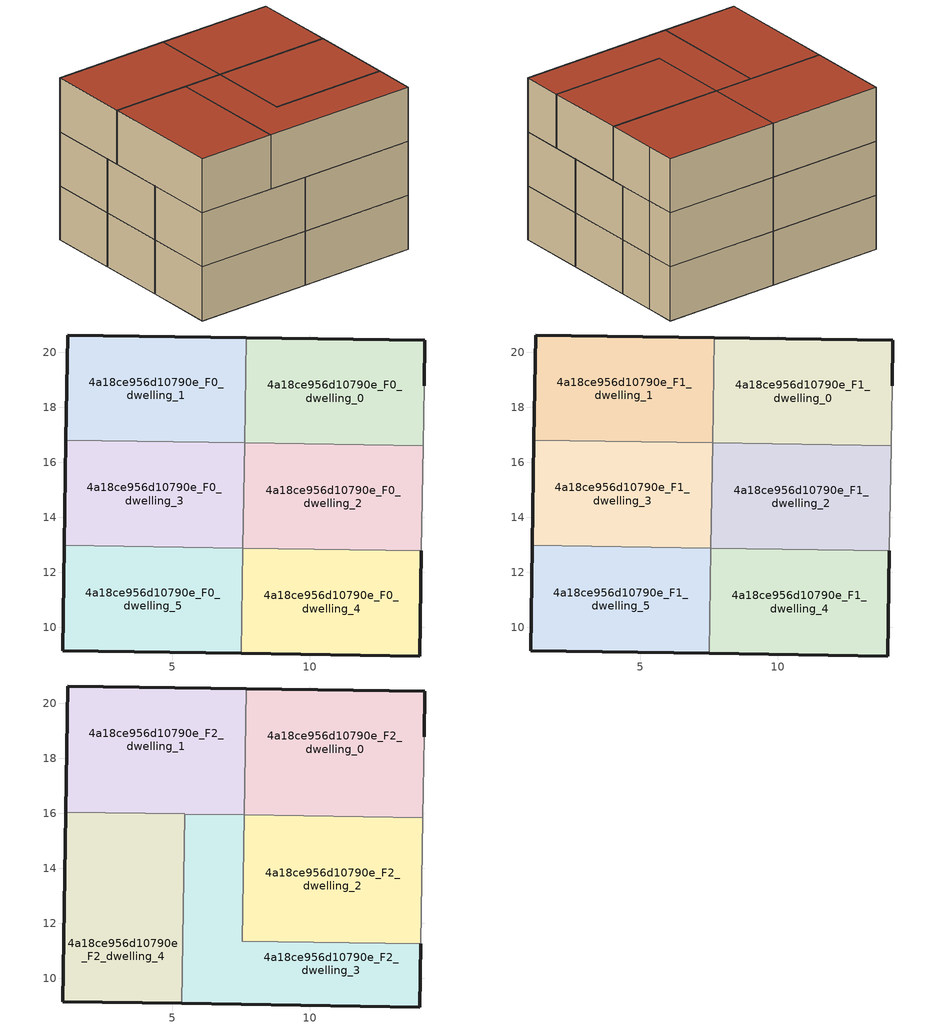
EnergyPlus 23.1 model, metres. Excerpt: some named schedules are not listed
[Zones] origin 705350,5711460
4a18ce956d10790e_F0_dwelling_0
 floor ground (EU_floor_Construction): 14.13,16.61 14.16,18.78 14.19,20.43 7.69,20.53 7.63,16.71 z0
 wall outside (EU_wall_Construction): 7.69,20.53 14.19,20.43 14.16,18.78 z0:3
 wall adiabatic (EU_wall_Construction): 14.16,18.78 14.13,16.61 z0:3
 wall to 4a18ce956d10790e_F0_dwelling_1 (EU_wall_Construction): 7.63,16.71 7.69,20.53 z0:3
 wall to 4a18ce956d10790e_F0_dwelling_2 (EU_wall_Construction): 14.13,16.61 7.63,16.71 z0:3
4a18ce956d10790e_F0_dwelling_1
 floor ground (EU_floor_Construction): 7.63,16.71 7.69,20.53 1.19,20.63 1.13,16.81 z0
 wall outside (EU_wall_Construction): 1.13,16.81 1.19,20.63 7.69,20.53 z0:3
 wall to 4a18ce956d10790e_F0_dwelling_3 (EU_wall_Construction): 7.63,16.71 1.13,16.81 z0:3
4a18ce956d10790e_F0_dwelling_2
 floor ground (EU_floor_Construction): 14.06,12.78 14.13,16.61 7.63,16.71 7.57,12.88 z0
 wall adiabatic (EU_wall_Construction): 14.13,16.61 14.06,12.78 z0:3
 wall to 4a18ce956d10790e_F0_dwelling_3 (EU_wall_Construction): 7.57,12.88 7.63,16.71 z0:3
 wall to 4a18ce956d10790e_F0_dwelling_4 (EU_wall_Construction): 14.06,12.78 7.57,12.88 z0:3
4a18ce956d10790e_F0_dwelling_3
 floor ground (EU_floor_Construction): 7.57,12.88 7.63,16.71 1.13,16.81 1.07,12.98 z0
 wall outside (EU_wall_Construction): 1.07,12.98 1.13,16.81 z0:3
 wall to 4a18ce956d10790e_F0_dwelling_5 (EU_wall_Construction): 7.57,12.88 1.07,12.98 z0:3
4a18ce956d10790e_F0_dwelling_4
 floor ground (EU_floor_Construction): 14,8.96 14.06,12.78 7.56,12.88 7.51,9.05 z0
 wall outside (EU_wall_Construction): 14.06,12.78 14,8.96 7.51,9.05 z0:3
 wall to 4a18ce956d10790e_F0_dwelling_5 (EU_wall_Construction): 7.51,9.05 7.56,12.88 z0:3
4a18ce956d10790e_F0_dwelling_5
 floor ground (EU_floor_Construction): 7.51,9.05 7.56,12.88 1.07,12.98 1.01,9.15 z0
 wall outside (EU_wall_Construction): 7.51,9.05 1.01,9.15 1.07,12.98 z0:3
4a18ce956d10790e_F1_dwelling_0
 floor to 4a18ce956d10790e_F0_dwelling_0 (EU_floor_Construction): 14.13,16.61 14.16,18.78 14.19,20.43 7.69,20.53 7.63,16.71 z3
 wall outside (EU_wall_Construction): 7.69,20.53 14.19,20.43 14.16,18.78 z3:6
 wall adiabatic (EU_wall_Construction): 14.16,18.78 14.13,16.61 z3:6
 wall to 4a18ce956d10790e_F1_dwelling_1 (EU_wall_Construction): 7.63,16.71 7.69,20.53 z3:6
 wall to 4a18ce956d10790e_F1_dwelling_2 (EU_wall_Construction): 14.13,16.61 7.63,16.71 z3:6
4a18ce956d10790e_F1_dwelling_1
 floor to 4a18ce956d10790e_F0_dwelling_1 (EU_floor_Construction): 7.63,16.71 7.69,20.53 1.19,20.63 1.13,16.81 z3
 wall outside (EU_wall_Construction): 1.13,16.81 1.19,20.63 7.69,20.53 z3:6
 wall to 4a18ce956d10790e_F1_dwelling_3 (EU_wall_Construction): 7.63,16.71 1.13,16.81 z3:6
4a18ce956d10790e_F1_dwelling_2
 floor to 4a18ce956d10790e_F0_dwelling_2 (EU_floor_Construction): 14.06,12.78 14.13,16.61 7.63,16.71 7.57,12.88 z3
 wall adiabatic (EU_wall_Construction): 14.13,16.61 14.06,12.78 z3:6
 wall to 4a18ce956d10790e_F1_dwelling_3 (EU_wall_Construction): 7.57,12.88 7.63,16.71 z3:6
 wall to 4a18ce956d10790e_F1_dwelling_4 (EU_wall_Construction): 14.06,12.78 7.57,12.88 z3:6
 ceiling adiabatic (EU_roof_Construction): 14.11,15.84 14.06,12.78 7.57,12.88 7.62,15.94 z6
4a18ce956d10790e_F1_dwelling_3
 floor to 4a18ce956d10790e_F0_dwelling_3 (EU_floor_Construction): 7.57,12.88 7.63,16.71 1.13,16.81 1.07,12.98 z3
 wall outside (EU_wall_Construction): 1.07,12.98 1.13,16.81 z3:6
 wall to 4a18ce956d10790e_F1_dwelling_5 (EU_wall_Construction): 7.57,12.88 1.07,12.98 z3:6
4a18ce956d10790e_F1_dwelling_4
 floor to 4a18ce956d10790e_F0_dwelling_4 (EU_floor_Construction): 14,8.96 14.06,12.78 7.56,12.88 7.51,9.05 z3
 wall outside (EU_wall_Construction): 14.06,12.78 14,8.96 7.51,9.05 z3:6
 wall to 4a18ce956d10790e_F1_dwelling_5 (EU_wall_Construction): 7.51,9.05 7.56,12.88 z3:6
4a18ce956d10790e_F1_dwelling_5
 floor to 4a18ce956d10790e_F0_dwelling_5 (EU_floor_Construction): 7.51,9.05 7.56,12.88 1.07,12.98 1.01,9.15 z3
 wall outside (EU_wall_Construction): 7.51,9.05 1.01,9.15 1.07,12.98 z3:6
4a18ce956d10790e_F2_dwelling_0
 floor to 4a18ce956d10790e_F1_dwelling_0 (EU_floor_Construction): 14.13,16.61 14.16,18.78 14.19,20.43 7.69,20.53 7.63,16.71 z6
 floor to 4a18ce956d10790e_F1_dwelling_2 (EU_floor_Construction): 14.11,15.84 14.13,16.61 7.63,16.71 7.62,15.94 z6
 wall outside (EU_wall_Construction): 7.69,20.53 14.19,20.43 14.16,18.78 z6:9
 wall adiabatic (EU_wall_Construction): 14.16,18.78 14.11,15.84 z6:9
 wall to 4a18ce956d10790e_F2_dwelling_1 (EU_wall_Construction): 7.62,15.94 7.69,20.53 z6:9
 wall to 4a18ce956d10790e_F2_dwelling_2 (EU_wall_Construction): 14.11,15.84 7.62,15.94 z6:9
 roof outside (EU_roof_Construction): 14.19,20.43 14.16,18.78 14.11,15.84 7.62,15.94 7.69,20.53 z9
4a18ce956d10790e_F2_dwelling_1
 floor to 4a18ce956d10790e_F1_dwelling_1 (EU_floor_Construction): 7.63,16.71 7.69,20.53 1.19,20.63 1.13,16.81 z6
 floor to 4a18ce956d10790e_F1_dwelling_3 (EU_floor_Construction): 7.62,15.94 7.63,16.71 1.13,16.81 1.12,16.04 z6
 wall outside (EU_wall_Construction): 1.12,16.04 1.19,20.63 7.69,20.53 z6:9
 wall to 4a18ce956d10790e_F2_dwelling_4 (EU_wall_Construction): 5.45,15.98 1.12,16.04 z6:9
 wall to 4a18ce956d10790e_F2_dwelling_3 (EU_wall_Construction): 7.61,15.94 5.45,15.97 z6:9
 roof outside (EU_roof_Construction): 7.69,20.53 7.62,15.94 1.12,16.04 1.19,20.63 z9
4a18ce956d10790e_F2_dwelling_2
 floor to 4a18ce956d10790e_F1_dwelling_4 (EU_floor_Construction): 14.04,11.25 14.06,12.78 7.57,12.88 7.54,11.35 z6
 floor adiabatic (EU_floor_Construction): 14.04,11.25 14.11,15.84 7.61,15.94 7.57,12.88 14.06,12.78 z6
 wall to 4a18ce956d10790e_F2_dwelling_3 (EU_wall_Construction): 14.04,11.25 7.54,11.35 7.61,15.94 z6:9
 wall adiabatic (EU_wall_Construction): 14.11,15.84 14.04,11.25 z6:9
 roof outside (EU_roof_Construction): 14.11,15.84 14.04,11.25 7.54,11.35 7.61,15.94 z9
4a18ce956d10790e_F2_dwelling_3
 floor to 4a18ce956d10790e_F1_dwelling_4 (EU_floor_Construction): 14,8.96 14.04,11.25 7.54,11.35 7.56,12.88 7.51,9.05 z6; 7.57,12.88 7.54,11.35 7.56,12.88 7.55,11.77 z6
 floor to 4a18ce956d10790e_F1_dwelling_5 (EU_floor_Construction): 7.51,9.05 7.56,12.88 5.4,12.91 5.34,9.09 z6
 floor to 4a18ce956d10790e_F1_dwelling_3 (EU_floor_Construction): 7.57,12.88 7.61,15.94 5.45,15.97 5.4,12.91 z6
 wall outside (EU_wall_Construction): 14.04,11.25 14,8.96 5.34,9.09 z6:9
 wall to 4a18ce956d10790e_F2_dwelling_4 (EU_wall_Construction): 5.34,9.09 5.45,15.97 z6:9
 roof outside (EU_roof_Construction): 14.04,11.25 14,8.96 5.34,9.09 5.45,15.97 7.61,15.94 7.54,11.35 z9
4a18ce956d10790e_F2_dwelling_4
 floor to 4a18ce956d10790e_F1_dwelling_5 (EU_floor_Construction): 5.34,9.09 5.4,12.91 1.07,12.98 1.01,9.15 z6
 floor to 4a18ce956d10790e_F1_dwelling_3 (EU_floor_Construction): 5.4,12.91 5.45,15.97 1.12,16.04 1.07,12.98 z6
 wall outside (EU_wall_Construction): 5.34,9.09 1.01,9.15 1.12,16.04 z6:9
 roof outside (EU_roof_Construction): 5.45,15.97 5.34,9.09 1.01,9.15 1.12,16.04 z9
shading: 14.03,10.91 14.16,18.78 z0:6
[Building]
EU S2 Campaign: North Axis=0; Terrain=City; Solar Distribution=FullExterior
[Site:Location]
London: Latitude=51.5; Longitude=-0.5; Time Zone=0; Elevation=25
[SizingPeriod:WeatherFileDays]
AnnualSizingPeriod: Begin Month=1; Begin Day of Month=1; End Month=12; End Day of Month=31; Day of Week for Start Day=Monday; Use Weather File Daylight Saving Period=No; Use Weather File Rain and Snow Indicators=No
[MATERIAL]
EU_InternalMass_Material: Roughness=MediumRough; Thickness=0.1; Conductivity=1; Density=1800; Specific Heat=900; Thermal Absorptance=0.9; Solar Absorptance=0.7; Visible Absorptance=0.7
[MATERIAL:NOMASS] Roughness=MediumRough; Thermal Absorptance=0.9; Solar Absorptance=0.7; Visible Absorptance=0.7
Name | Thermal Resistance
EU_wall_NoMass | 1.04674
EU_roof_NoMass | 4.32442
EU_floor_NoMass | 2.04616
[CONSTRUCTION]
EU_wall_Construction: EU_wall_NoMass
EU_roof_Construction: EU_roof_NoMass
EU_floor_Construction: EU_floor_NoMass
EU_InternalMass_Construction: EU_InternalMass_Material
[ZONE] Type=1; Multiplier=1; Ceiling Height=autocalculate; Floor Area=autocalculate; Part of Total Floor Area=Yes
Name | Volume
4a18ce956d10790e_F0_dwelling_0; 4a18ce956d10790e_F1_dwelling_0 | 74.5701
4a18ce956d10790e_F2_dwelling_0 | 89.4836
4a18ce956d10790e_F0_dwelling_1; 4a18ce956d10790e_F1_dwelling_1 | 74.5737
4a18ce956d10790e_F2_dwelling_1 | 89.4895
4a18ce956d10790e_F0_dwelling_2; 4a18ce956d10790e_F1_dwelling_2; 4a18ce956d10790e_F0_dwelling_3; 4a18ce956d10790e_F1_dwelling_3 | 74.5789
4a18ce956d10790e_F2_dwelling_2 | 89.5012
4a18ce956d10790e_F2_dwelling_3 | 89.4932
4a18ce956d10790e_F0_dwelling_4; 4a18ce956d10790e_F1_dwelling_4 | 74.5818
4a18ce956d10790e_F2_dwelling_4 | 89.4902
4a18ce956d10790e_F0_dwelling_5; 4a18ce956d10790e_F1_dwelling_5 | 74.5759
[INTERNALMASS] Construction=EU_InternalMass_Construction
Name | Zone or ZoneList | Surface Area
4a18ce956d10790e_F0_dwelling_0_EU_InternalMass | 4a18ce956d10790e_F0_dwelling_0 | 24.8567
4a18ce956d10790e_F0_dwelling_1_EU_InternalMass | 4a18ce956d10790e_F0_dwelling_1 | 24.8576
4a18ce956d10790e_F0_dwelling_2_EU_InternalMass | 4a18ce956d10790e_F0_dwelling_2 | 24.8597
4a18ce956d10790e_F0_dwelling_3_EU_InternalMass | 4a18ce956d10790e_F0_dwelling_3 | 24.8596
4a18ce956d10790e_F0_dwelling_4_EU_InternalMass | 4a18ce956d10790e_F0_dwelling_4 | 24.8605
4a18ce956d10790e_F0_dwelling_5_EU_InternalMass | 4a18ce956d10790e_F0_dwelling_5 | 24.8585
4a18ce956d10790e_F1_dwelling_0_EU_InternalMass | 4a18ce956d10790e_F1_dwelling_0 | 24.8567
4a18ce956d10790e_F1_dwelling_1_EU_InternalMass | 4a18ce956d10790e_F1_dwelling_1 | 24.8576
4a18ce956d10790e_F1_dwelling_2_EU_InternalMass | 4a18ce956d10790e_F1_dwelling_2 | 24.8597
4a18ce956d10790e_F1_dwelling_3_EU_InternalMass | 4a18ce956d10790e_F1_dwelling_3 | 24.8596
4a18ce956d10790e_F1_dwelling_4_EU_InternalMass | 4a18ce956d10790e_F1_dwelling_4 | 24.8605
4a18ce956d10790e_F1_dwelling_5_EU_InternalMass | 4a18ce956d10790e_F1_dwelling_5 | 24.8585
4a18ce956d10790e_F2_dwelling_0_EU_InternalMass | 4a18ce956d10790e_F2_dwelling_0 | 29.8277
4a18ce956d10790e_F2_dwelling_1_EU_InternalMass | 4a18ce956d10790e_F2_dwelling_1 | 29.8286
4a18ce956d10790e_F2_dwelling_2_EU_InternalMass | 4a18ce956d10790e_F2_dwelling_2 | 29.8326
4a18ce956d10790e_F2_dwelling_3_EU_InternalMass | 4a18ce956d10790e_F2_dwelling_3 | 29.8313
4a18ce956d10790e_F2_dwelling_4_EU_InternalMass | 4a18ce956d10790e_F2_dwelling_4 | 29.83
[OTHEREQUIPMENT] Fuel Type=Electricity; Design Level Calculation Method=Watts/Area; Power per Zone Floor Area=1; Fraction Latent=0; Fraction Radiant=0; Fraction Lost=0; Carbon Dioxide Generation Rate=0; EndUse Subcategory=EU_Step8_InternalGains
Name | Zone or ZoneList or Space or SpaceList | Schedule
EU_Step8_InternalGain_4a18ce956d10790e_F0_dwelling_0_f000 | 4a18ce956d10790e_F0_dwelling_0 | EU_Step8_GainSchedule_4a18ce956d10790e_F0_dwelling_0_f000
EU_Step8_InternalGain_4a18ce956d10790e_F0_dwelling_1_f000 | 4a18ce956d10790e_F0_dwelling_1 | EU_Step8_GainSchedule_4a18ce956d10790e_F0_dwelling_1_f000
EU_Step8_InternalGain_4a18ce956d10790e_F0_dwelling_2_f000 | 4a18ce956d10790e_F0_dwelling_2 | EU_Step8_GainSchedule_4a18ce956d10790e_F0_dwelling_2_f000
EU_Step8_InternalGain_4a18ce956d10790e_F0_dwelling_3_f000 | 4a18ce956d10790e_F0_dwelling_3 | EU_Step8_GainSchedule_4a18ce956d10790e_F0_dwelling_3_f000
EU_Step8_InternalGain_4a18ce956d10790e_F0_dwelling_4_f000 | 4a18ce956d10790e_F0_dwelling_4 | EU_Step8_GainSchedule_4a18ce956d10790e_F0_dwelling_4_f000
EU_Step8_InternalGain_4a18ce956d10790e_F0_dwelling_5_f000 | 4a18ce956d10790e_F0_dwelling_5 | EU_Step8_GainSchedule_4a18ce956d10790e_F0_dwelling_5_f000
EU_Step8_InternalGain_4a18ce956d10790e_F1_dwelling_0_f000 | 4a18ce956d10790e_F1_dwelling_0 | EU_Step8_GainSchedule_4a18ce956d10790e_F1_dwelling_0_f000
EU_Step8_InternalGain_4a18ce956d10790e_F1_dwelling_1_f000 | 4a18ce956d10790e_F1_dwelling_1 | EU_Step8_GainSchedule_4a18ce956d10790e_F1_dwelling_1_f000
EU_Step8_InternalGain_4a18ce956d10790e_F1_dwelling_2_f000 | 4a18ce956d10790e_F1_dwelling_2 | EU_Step8_GainSchedule_4a18ce956d10790e_F1_dwelling_2_f000
EU_Step8_InternalGain_4a18ce956d10790e_F1_dwelling_3_f000 | 4a18ce956d10790e_F1_dwelling_3 | EU_Step8_GainSchedule_4a18ce956d10790e_F1_dwelling_3_f000
EU_Step8_InternalGain_4a18ce956d10790e_F1_dwelling_4_f000 | 4a18ce956d10790e_F1_dwelling_4 | EU_Step8_GainSchedule_4a18ce956d10790e_F1_dwelling_4_f000
EU_Step8_InternalGain_4a18ce956d10790e_F1_dwelling_5_f000 | 4a18ce956d10790e_F1_dwelling_5 | EU_Step8_GainSchedule_4a18ce956d10790e_F1_dwelling_5_f000
EU_Step8_InternalGain_4a18ce956d10790e_F2_dwelling_0_f000 | 4a18ce956d10790e_F2_dwelling_0 | EU_Step8_GainSchedule_4a18ce956d10790e_F2_dwelling_0_f000
EU_Step8_InternalGain_4a18ce956d10790e_F2_dwelling_1_f000 | 4a18ce956d10790e_F2_dwelling_1 | EU_Step8_GainSchedule_4a18ce956d10790e_F2_dwelling_1_f000
EU_Step8_InternalGain_4a18ce956d10790e_F2_dwelling_2_f000 | 4a18ce956d10790e_F2_dwelling_2 | EU_Step8_GainSchedule_4a18ce956d10790e_F2_dwelling_2_f000
EU_Step8_InternalGain_4a18ce956d10790e_F2_dwelling_3_f000 | 4a18ce956d10790e_F2_dwelling_3 | EU_Step8_GainSchedule_4a18ce956d10790e_F2_dwelling_3_f000
EU_Step8_InternalGain_4a18ce956d10790e_F2_dwelling_4_f000 | 4a18ce956d10790e_F2_dwelling_4 | EU_Step8_GainSchedule_4a18ce956d10790e_F2_dwelling_4_f000
[ZONEVENTILATION:DESIGNFLOWRATE] Schedule=EU_AlwaysOn; Design Flow Rate Calculation Method=AirChanges/Hour; Air Changes per Hour=0.488719; Ventilation Type=Natural; Fan Pressure Rise=0; Fan Total Efficiency=1; Constant Term Coefficient=1; Temperature Term Coefficient=0; Velocity Term Coefficient=0; Velocity Squared Term Coefficient=0; Minimum Indoor Temperature=-100; Maximum Indoor Temperature=100; Delta Temperature=-100; Minimum Outdoor Temperature=-100; Maximum Outdoor Temperature=100; Maximum Wind Speed=40
Name | Zone or ZoneList or Space or SpaceList
EU_ConstantAir_4a18ce956d10790e_F0_dwelling_0 | 4a18ce956d10790e_F0_dwelling_0
EU_ConstantAir_4a18ce956d10790e_F0_dwelling_1 | 4a18ce956d10790e_F0_dwelling_1
EU_ConstantAir_4a18ce956d10790e_F0_dwelling_2 | 4a18ce956d10790e_F0_dwelling_2
EU_ConstantAir_4a18ce956d10790e_F0_dwelling_3 | 4a18ce956d10790e_F0_dwelling_3
EU_ConstantAir_4a18ce956d10790e_F0_dwelling_4 | 4a18ce956d10790e_F0_dwelling_4
EU_ConstantAir_4a18ce956d10790e_F0_dwelling_5 | 4a18ce956d10790e_F0_dwelling_5
EU_ConstantAir_4a18ce956d10790e_F1_dwelling_0 | 4a18ce956d10790e_F1_dwelling_0
EU_ConstantAir_4a18ce956d10790e_F1_dwelling_1 | 4a18ce956d10790e_F1_dwelling_1
EU_ConstantAir_4a18ce956d10790e_F1_dwelling_2 | 4a18ce956d10790e_F1_dwelling_2
EU_ConstantAir_4a18ce956d10790e_F1_dwelling_3 | 4a18ce956d10790e_F1_dwelling_3
EU_ConstantAir_4a18ce956d10790e_F1_dwelling_4 | 4a18ce956d10790e_F1_dwelling_4
EU_ConstantAir_4a18ce956d10790e_F1_dwelling_5 | 4a18ce956d10790e_F1_dwelling_5
EU_ConstantAir_4a18ce956d10790e_F2_dwelling_0 | 4a18ce956d10790e_F2_dwelling_0
EU_ConstantAir_4a18ce956d10790e_F2_dwelling_1 | 4a18ce956d10790e_F2_dwelling_1
EU_ConstantAir_4a18ce956d10790e_F2_dwelling_2 | 4a18ce956d10790e_F2_dwelling_2
EU_ConstantAir_4a18ce956d10790e_F2_dwelling_3 | 4a18ce956d10790e_F2_dwelling_3
EU_ConstantAir_4a18ce956d10790e_F2_dwelling_4 | 4a18ce956d10790e_F2_dwelling_4
[HVACTEMPLATE:THERMOSTAT] Constant Heating Setpoint=20; Constant Cooling Setpoint=50
EU_HeatOnly_4a18ce956d10790e_F0_dwelling_0; EU_HeatOnly_4a18ce956d10790e_F0_dwelling_1; EU_HeatOnly_4a18ce956d10790e_F0_dwelling_2; EU_HeatOnly_4a18ce956d10790e_F0_dwelling_3; EU_HeatOnly_4a18ce956d10790e_F0_dwelling_4; EU_HeatOnly_4a18ce956d10790e_F0_dwelling_5; EU_HeatOnly_4a18ce956d10790e_F1_dwelling_0; EU_HeatOnly_4a18ce956d10790e_F1_dwelling_1; EU_HeatOnly_4a18ce956d10790e_F1_dwelling_2; EU_HeatOnly_4a18ce956d10790e_F1_dwelling_3; EU_HeatOnly_4a18ce956d10790e_F1_dwelling_4; EU_HeatOnly_4a18ce956d10790e_F1_dwelling_5; EU_HeatOnly_4a18ce956d10790e_F2_dwelling_0; EU_HeatOnly_4a18ce956d10790e_F2_dwelling_1; EU_HeatOnly_4a18ce956d10790e_F2_dwelling_2; EU_HeatOnly_4a18ce956d10790e_F2_dwelling_3; EU_HeatOnly_4a18ce956d10790e_F2_dwelling_4
[HVACTEMPLATE:ZONE:IDEALLOADSAIRSYSTEM] System Availability Schedule=EU_AlwaysOn; Maximum Heating Supply Air Temperature=50; Minimum Cooling Supply Air Temperature=13; Maximum Heating Supply Air Humidity Ratio=0.0156; Minimum Cooling Supply Air Humidity Ratio=0.0077; Heating Limit=NoLimit; Cooling Limit=NoLimit; Heating Availability Schedule=EU_AlwaysOn; Cooling Availability Schedule=EU_CoolingOff; Dehumidification Control Type=ConstantSensibleHeatRatio; Cooling Sensible Heat Ratio=0.7; Dehumidification Setpoint=60; Humidification Control Type=None; Humidification Setpoint=30; Outdoor Air Method=None; Outdoor Air Flow Rate per Person=0.00944; Outdoor Air Flow Rate per Zone Floor Area=0; Outdoor Air Flow Rate per Zone=0; Demand Controlled Ventilation Type=None; Outdoor Air Economizer Type=NoEconomizer; Heat Recovery Type=None; Sensible Heat Recovery Effectiveness=0.7; Latent Heat Recovery Effectiveness=0.65
Name | Template Thermostat
4a18ce956d10790e_F0_dwelling_0 | EU_HeatOnly_4a18ce956d10790e_F0_dwelling_0
4a18ce956d10790e_F0_dwelling_1 | EU_HeatOnly_4a18ce956d10790e_F0_dwelling_1
4a18ce956d10790e_F0_dwelling_2 | EU_HeatOnly_4a18ce956d10790e_F0_dwelling_2
4a18ce956d10790e_F0_dwelling_3 | EU_HeatOnly_4a18ce956d10790e_F0_dwelling_3
4a18ce956d10790e_F0_dwelling_4 | EU_HeatOnly_4a18ce956d10790e_F0_dwelling_4
4a18ce956d10790e_F0_dwelling_5 | EU_HeatOnly_4a18ce956d10790e_F0_dwelling_5
4a18ce956d10790e_F1_dwelling_0 | EU_HeatOnly_4a18ce956d10790e_F1_dwelling_0
4a18ce956d10790e_F1_dwelling_1 | EU_HeatOnly_4a18ce956d10790e_F1_dwelling_1
4a18ce956d10790e_F1_dwelling_2 | EU_HeatOnly_4a18ce956d10790e_F1_dwelling_2
4a18ce956d10790e_F1_dwelling_3 | EU_HeatOnly_4a18ce956d10790e_F1_dwelling_3
4a18ce956d10790e_F1_dwelling_4 | EU_HeatOnly_4a18ce956d10790e_F1_dwelling_4
4a18ce956d10790e_F1_dwelling_5 | EU_HeatOnly_4a18ce956d10790e_F1_dwelling_5
4a18ce956d10790e_F2_dwelling_0 | EU_HeatOnly_4a18ce956d10790e_F2_dwelling_0
4a18ce956d10790e_F2_dwelling_1 | EU_HeatOnly_4a18ce956d10790e_F2_dwelling_1
4a18ce956d10790e_F2_dwelling_2 | EU_HeatOnly_4a18ce956d10790e_F2_dwelling_2
4a18ce956d10790e_F2_dwelling_3 | EU_HeatOnly_4a18ce956d10790e_F2_dwelling_3
4a18ce956d10790e_F2_dwelling_4 | EU_HeatOnly_4a18ce956d10790e_F2_dwelling_4
